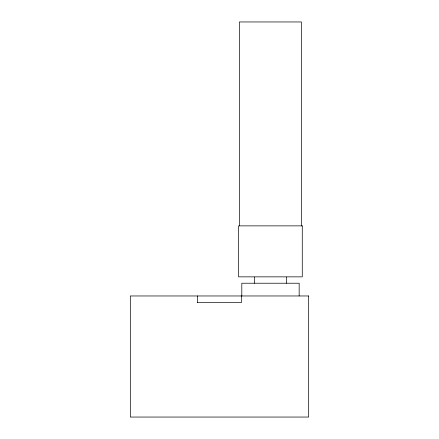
<?xml version="1.0" encoding="UTF-8"?>
<svg xmlns="http://www.w3.org/2000/svg" width="439" height="439" viewBox="0 0 439 439"><rect width="100%" height="100%" fill="white"/><g stroke="black" fill="none" stroke-linecap="round" stroke-linejoin="round"><path stroke-width="0.66" d="M254.483 283.226L254.483 277.108M286.343 283.226L286.343 277.108M197.309 302.345L241.691 302.345L241.691 295.968M301.439 225.871L301.439 21.95L239.387 21.95L239.387 225.871M299.157 295.968L299.157 283.226L241.807 283.226L241.807 295.968M197.374 295.968L197.374 302.345M302.273 225.871L238.553 225.871L238.553 276.855L302.273 276.855L302.273 225.871M308.677 295.968L130.323 295.968L130.323 417.05L308.677 417.05L308.677 295.968"/></g></svg>
